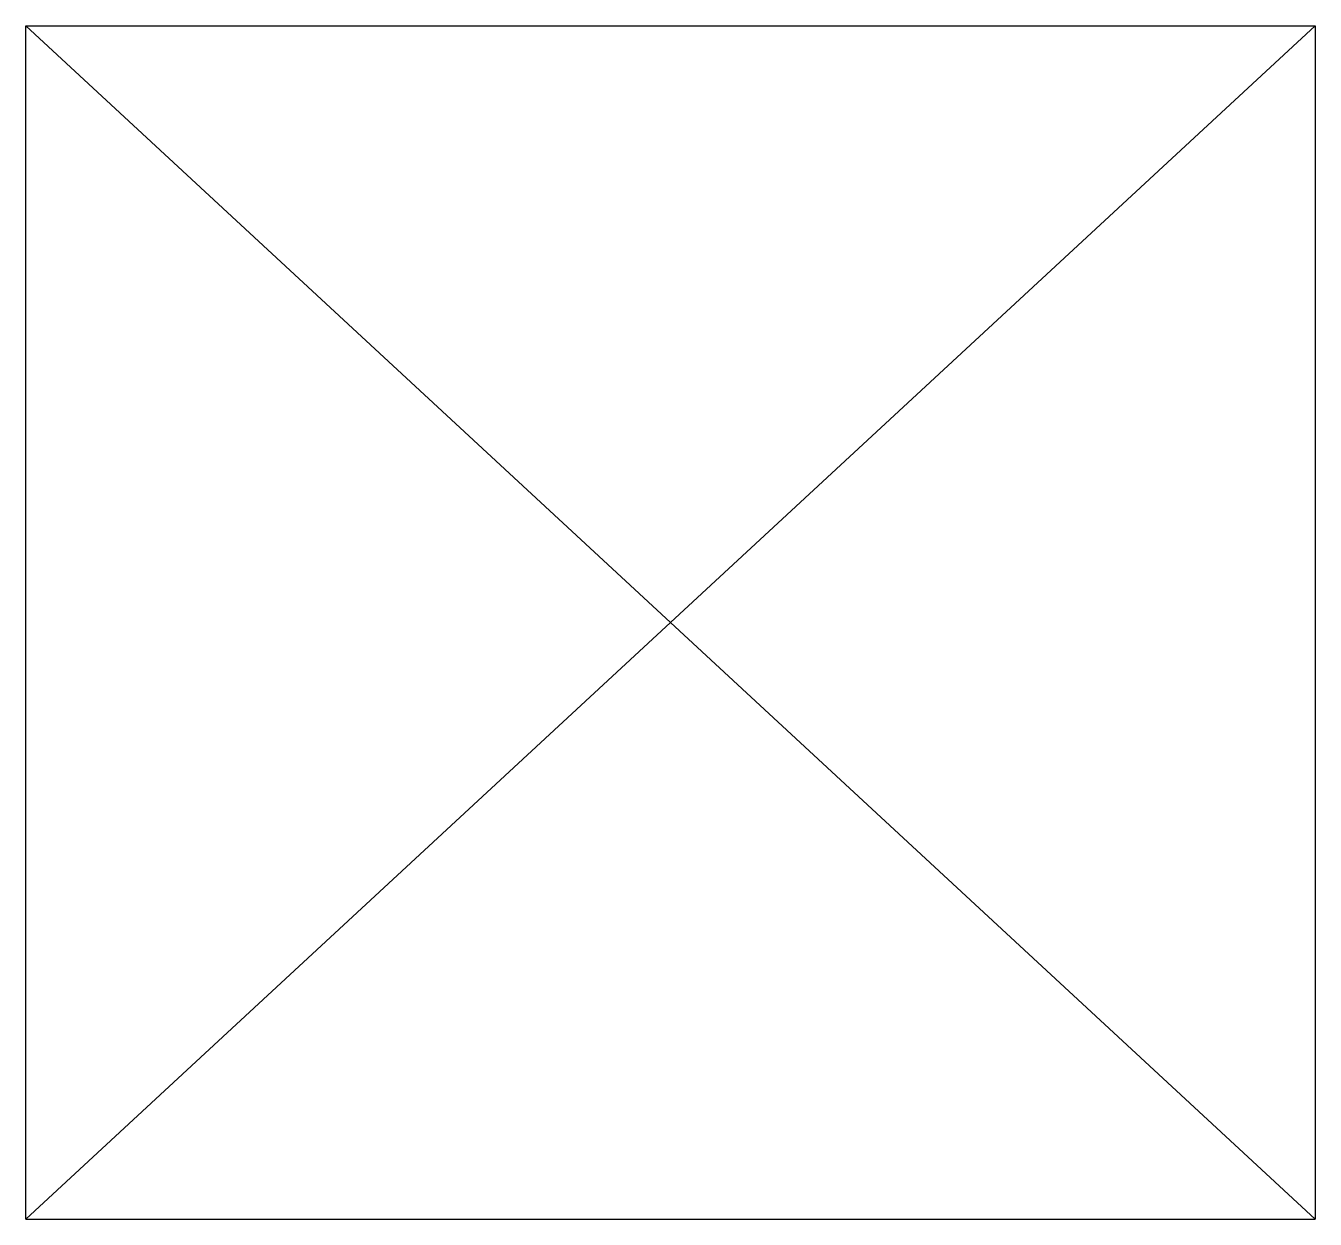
# Model space of a CAD drawing. Header units: metres. Extents: x 13215.93 to 13221.33, y 18532.57 to 18537.57.
import ezdxf

# ---------------------------------------------------------------- set-up
doc = ezdxf.new("R2010")
doc.units = ezdxf.units.M
doc.layers.add('STAIR', color=2, linetype='Continuous')

msp = doc.modelspace()

# ---------------------------------------------------------------- linework, layer by layer
at = {"layer": 'STAIR'}
for p, q in [((13215.93, 18537.57), (13221.33, 18537.57)), ((13215.93, 18532.57), (13215.93, 18537.57)), ((13215.93, 18532.57), (13221.33, 18537.57)), ((13215.93, 18537.57), (13221.33, 18532.57)), ((13221.33, 18537.57), (13221.33, 18532.57)), ((13215.93, 18532.57), (13221.33, 18532.57))]:
    msp.add_line(p, q, dxfattribs=at)
msp.add_lwpolyline([(13215.93, 18537.57), (13215.93, 18537.57)], dxfattribs=at)

doc.saveas('drawing.dxf')
